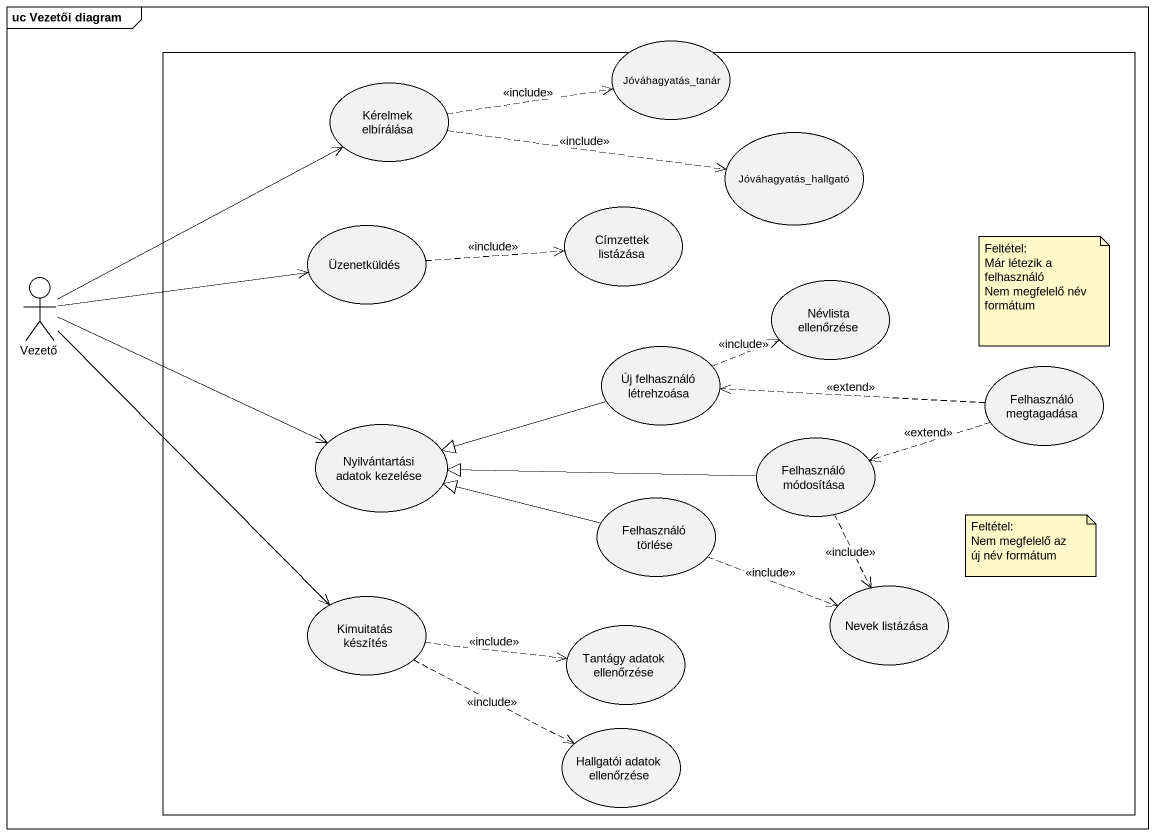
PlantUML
@startuml
mainframe uc Vezetői diagram
usecase Jóváhagyatás_tanár
rectangle " " as rectangle1 {
  usecase "Kérelmek elbírálása" as Kérelmek_elbírálása
  usecase Jóváhagyatás_hallgató
  usecase Üzenetküldés
  usecase "Címzettek listázása" as Címzettek_listázása
  usecase "Névlista ellenőrzése" as Névlista_ellenőrzése
  usecase "Új felhasználó létrehzoása" as Új_felhasználó_létrehzoása
  usecase "Felhasználó megtagadása" as Felhasználó_megtagadása
  usecase "Nyilvántartási adatok kezelése" as Nyilvántartási_adatok
  usecase "Felhasználó módosítása" as Felhasználó_módosítása
  usecase "Felhasználó törlése" as Felhasználó_törlése
  usecase "Kimuitatás készítés" as Kimuitatás_készítés
  usecase "Nevek listázása" as Nevek_listázása
  usecase "Tantágy adatok ellenőrzése" as Tantágy_adatok_ellenőrzése
  usecase "Hallgatói adatok ellenőrzése" as Hallgatói_adatok_ellenőrzése
}
actor Vezető
Kérelmek_elbírálása .right.> Jóváhagyatás_tanár : <<include>>
Kérelmek_elbírálása .right.> Jóváhagyatás_hallgató : <<include>>
Üzenetküldés .right.> Címzettek_listázása : <<include>>
Vezető -right-> Kérelmek_elbírálása
Vezető -right-> Üzenetküldés
Vezető -right-> Nyilvántartási_adatok
Vezető --> Kimuitatás_készítés
Új_felhasználó_létrehzoása .right.> Névlista_ellenőrzése : <<include>>
Új_felhasználó_létrehzoása -left-|> Nyilvántartási_adatok
Felhasználó_megtagadása .left.> Új_felhasználó_létrehzoása : <<extend>>
Felhasználó_megtagadása .left.> Felhasználó_módosítása : <<extend>>
Felhasználó_módosítása -left-|> Nyilvántartási_adatok
Felhasználó_módosítása ..> Nevek_listázása : <<include>>
Felhasználó_törlése -left-|> Nyilvántartási_adatok
Felhasználó_törlése .right.> Nevek_listázása : <<include>>
Kimuitatás_készítés .right.> Tantágy_adatok_ellenőrzése : <<include>>
Kimuitatás_készítés .right.> Hallgatói_adatok_ellenőrzése : <<include>>
note as N1
  Feltétel:
  Már létezik a felhasználó
  Nem megfelelő név formátum
end note
note as N2
  Feltétel:
  Nem megfelelő az új név formátum
end note
@enduml
